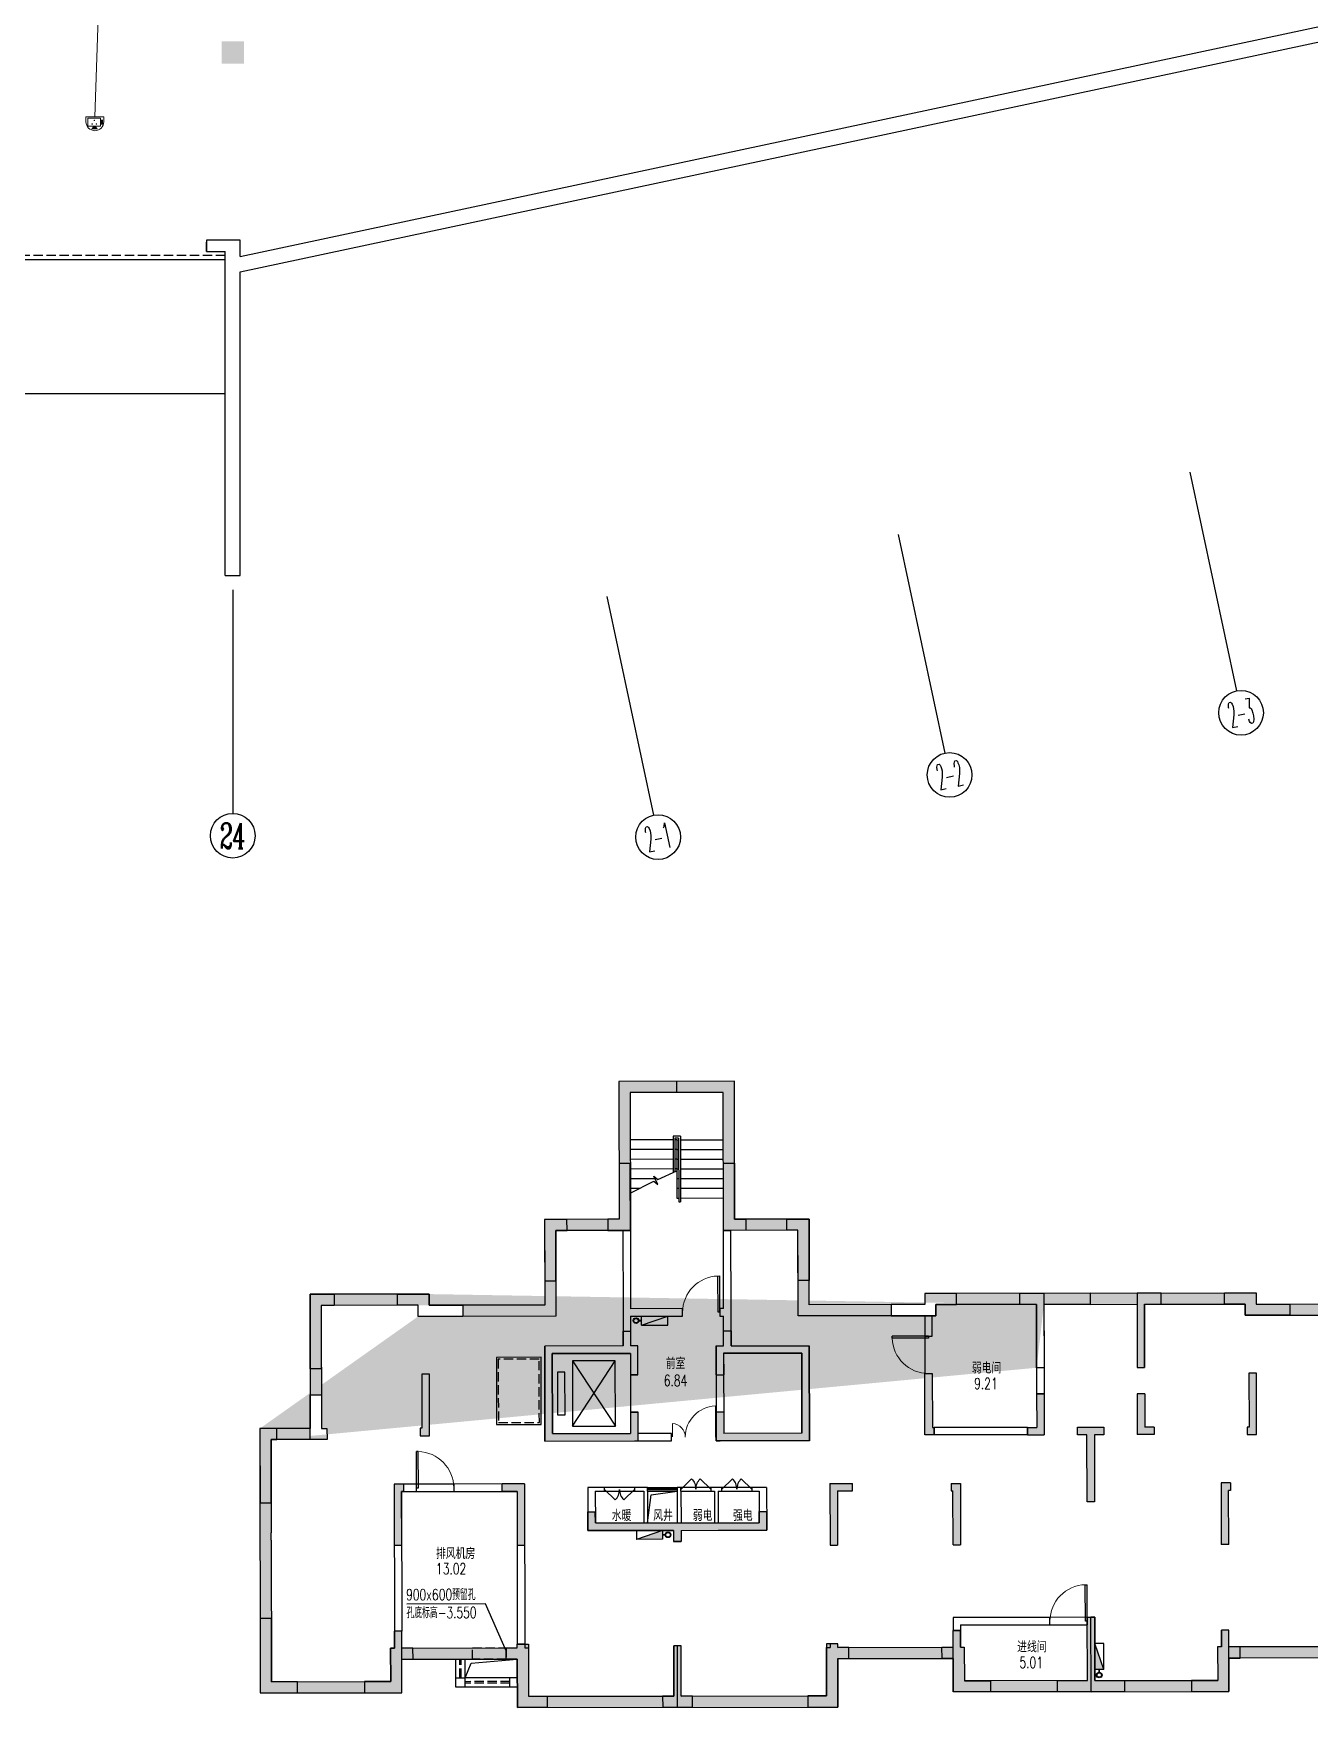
# Model space of a CAD drawing. Extents: x 791398 to 2325386, y -987887 to -518217.
# Drawn here: x 1584945 to 1619198, y -883591 to -838658 of the extents above; entities that cross this region are included whole.
import ezdxf
from ezdxf.enums import TextEntityAlignment as Align

# ---------------------------------------------------------------- set-up
doc = ezdxf.new("R2010")
doc.units = 0
doc.header["$LTSCALE"] = 1000
doc.header["$MEASUREMENT"] = 0
doc.linetypes.add('BORDER', pattern=[1.75, 0.5, -0.25, 0.5, -0.25, 0, -0.25])
doc.linetypes.add('DASH', pattern=[0.35, 0.25, -0.1])
for name, color, linetype in [('AXIS', 3, 'Continuous'), ('AXIS_TEXT', 7, 'Continuous'), ('COLUMN', 252, 'Continuous'), ('JPS-X', 1, 'BORDER'), ('JPS-XHS', 7, 'Continuous'), ('LVTRY', 6, 'Continuous'), ('PUB_DIM', 3, 'Continuous'), ('RD-equip', 3, 'Continuous'), ('solid', 253, 'Continuous'), ('SPACE', 7, 'Continuous'), ('STAIR', 9, 'Continuous'), ('TEXT', 7, 'Continuous'), ('WALL', 8, 'Continuous'), ('wall-jg', 1, 'Continuous'), ('WINDOW', 8, 'Continuous'), ('ZS封堵', 40, 'Continuous')]:
    doc.layers.add(name, color=color, linetype=linetype)
doc.layers.add('RD-line', color=2, linetype='Continuous', lineweight=0)
doc.styles.add('_TCH_AXIS', font='COMPLEX', dxfattribs={"bigfont": 'GBCBIG'})
doc.styles.add('_TCH_SPACE', font='SIMPLEX', dxfattribs={"bigfont": 'GBCBIG'})
doc.styles.add('_TEL_DIM', font='SIMPLEX', dxfattribs={"width": 0.8, "height": 3.5, "bigfont": 'HZTXT'})
doc.styles.add('COMPLEX', font='COMPLEX')
doc.styles.add('TEXT', font='tjromans.shx', dxfattribs={"width": 0.8, "height": 400, "bigfont": 'tjhztxt.shx'})
doc.linetypes.add('CCTV', pattern='A,2.8,-0.1,["V",_TEL_DIM,S=0.07,R=0,X=0,Y=-0.12],-0.25', length=3.15)

# ---------------------------------------------------------------- blocks, each defined once
blk = doc.blocks.new('DXHS')
at = {"layer": 'JPS-XHS'}
blk.add_hatch(color=256, dxfattribs=at).paths.add_polyline_path([(-350, 240), (-350, 0), (350, 0)])
at = {"layer": 'JPS-XHS', "linetype": 'Continuous'}
for p, q in [((-350, 240), (-350, 0)), ((-350, 240), (350, 240)), ((-350, 0), (350, 0)), ((350, 240), (350, 0))]:
    blk.add_line(p, q, dxfattribs=at)
at = {"layer": 'JPS-XHS'}
blk.add_line((-350, 240), (350, 0), dxfattribs=at)
blk = doc.blocks.new('FF')
at = {"linetype": 'Continuous'}
for radius in [75, 60]:
    blk.add_circle((0, 0), radius, dxfattribs=at)
blk = doc.blocks.new('_FZH')
blk.add_solid([(-0.5, -0.5), (0.5, -0.5), (-0.5, 0.5), (0.5, 0.5)])
blk = doc.blocks.new('_AXISO')
blk.add_circle((0, 0), 0.5)
at = {"layer": 'AXIS_TEXT', "style": 'COMPLEX', "width": 1.041667}
blk.add_attdef('A', text='', height=0.56, dxfattribs=at).set_placement((-0.25, -0.28), (0.25, -0.28), align=Align.FIT)
blk = doc.blocks.new('$DorLib2D$00000001')
for p, q in [((0.45, 0.975), (0.5, 0.975)), ((0.45, 0), (0.45, 0.975)), ((0.5, 0), (0.5, 0.975)), ((0.5, 0), (0.45, 0))]:
    blk.add_line(p, q)
at = {"lineweight": 13}
blk.add_arc((0.475, 0), 0.975, 91.4693, 180, dxfattribs=at)
blk = doc.blocks.new('$DorLib2D$00000116')
at = {"color": 0}
for p, q in [((-0.5, 0), (-0.146, 0.354)), ((0.5, 0), (0.146, 0.354))]:
    blk.add_line(p, q, dxfattribs=at)
for centre, start, end in [((-0.5, 0), 0, 45), ((0.5, 0), 135, 180)]:
    blk.add_arc(centre, 0.5, start, end, dxfattribs=at)
blk = doc.blocks.new('$WINLIB2D$00000001')
for p, q in [((-0.5, 0.5), (0.5, 0.5)), ((-0.5, 0.5), (-0.5, -0.5)), ((0.5, 0.167), (-0.5, 0.167)), ((0.5, -0.5), (0.5, 0.5)), ((0.5, -0.167), (-0.5, -0.167)), ((-0.5, -0.5), (0.5, -0.5))]:
    blk.add_line(p, q)
blk = doc.blocks.new('$DorLib2D$00000025')
at = {"const_width": 0.02}
for points in [[(0.481, -0.001), (0.481, 0.691)], [(-0.481, 0.001), (-0.481, 0.308)]]:
    blk.add_lwpolyline(points, dxfattribs=at)
at = {"lineweight": 13}
for centre, radius, start, end in [((0.505, -0.002), 0.699, 91.9397, 179.7238), ((-0.501, 0.003), 0.307, 359.7899, 85.7508)]:
    blk.add_arc(centre, radius, start, end, dxfattribs=at)
blk = doc.blocks.new('PCY07')
at = {"color": 0, "lineweight": -2}
for p, q in [((-321, 0), (-321, 182)), ((-321, 182), (321, 182)), ((-249, -161), (-249, 129)), ((-249, 129), (205, 129)), ((205, 129), (205, -161)), ((321, 0), (321, 182)), ((205, -161), (-249, -161))]:
    blk.add_line(p, q, dxfattribs=at)
at = {"color": 0, "lineweight": -2, "const_width": 25}
for points in [[(-34, 48, 1), (-9, 48, 1)], [(-111, -81, 1), (-86, -81, 1)], [(67, -81, -1), (42, -81, -1)]]:
    blk.add_lwpolyline(points, format="xyb", close=True, dxfattribs=at)
at = {"color": 0, "lineweight": -2, "const_width": 80}
blk.add_lwpolyline([(245, 69), (245, -100)], dxfattribs=at)
at = {"color": 0, "lineweight": -2}
blk.add_lwpolyline([(-12, -162, 100, 250, 0), (-12, -272, 250, 250, 0)], format="xyseb", dxfattribs=at)
blk.add_arc((0, 0), 321, 180, 0, dxfattribs=at)

msp = doc.modelspace()

# ---------------------------------------------------------------- hatches: boundary and pattern name
at = {"layer": 'solid'}
h = msp.add_hatch(color=256, dxfattribs=at)
h.paths.add_polyline_path([(1600661, -866787), (1600664, -868987), (1600964, -868987), (1600962, -867087), (1602212, -867085), (1602211, -866785)])
h.paths.add_polyline_path([(1603761, -866783), (1602211, -866785), (1602212, -867085), (1603462, -867083), (1603464, -868983), (1603764, -868983)])
h = msp.add_hatch(color=256, dxfattribs=at)
h.paths.add_polyline_path([(1592369, -872499), (1593019, -872498), (1593019, -872798), (1592669, -872798), (1592672, -874498), (1592372, -874499)])
h.paths.add_polyline_path([(1592674, -876098), (1592824, -876098), (1592825, -876398), (1592375, -876399), (1592373, -875199), (1592673, -875198)], flags=17)
h.paths.add_polyline_path([(1596469, -872793), (1596470, -873093), (1595270, -873094), (1595269, -872794), (1594719, -872795), (1594719, -872495), (1595569, -872494), (1595569, -872794)])
h.paths.add_polyline_path([(1604067, -870782), (1603467, -870783), (1603464, -869183), (1603464, -869183), (1603464, -868983), (1603764, -868983), (1603766, -870483), (1604066, -870482)])
h.paths.add_polyline_path([(1605166, -870481), (1605766, -870480), (1605769, -872130), (1605469, -872130), (1605467, -870780), (1605167, -870781)])
h.paths.add_polyline_path([(1600367, -870787), (1600967, -870787), (1600964, -869187), (1600964, -869187), (1600964, -868987), (1600664, -868987), (1600666, -870487), (1600366, -870487)])
h.paths.add_polyline_path([(1599266, -870489), (1598666, -870490), (1598669, -872140), (1598969, -872139), (1598967, -870789), (1599267, -870789)])
h.paths.add_polyline_path([(1607969, -872777), (1607970, -873077), (1609170, -873075), (1609169, -872775), (1609719, -872774), (1609719, -872474), (1608869, -872475), (1608869, -872775)])
h.paths.add_polyline_path([(1612069, -872471), (1612072, -874471), (1611872, -874471), (1611869, -872771), (1611419, -872772), (1611419, -872472)])
edge = h.paths.add_edge_path()
edge.add_line((1595270, -873094), (1595269, -872794))
edge.add_line((1595569, -872794), (1595569, -872494))
edge.add_line((1611869, -872771), (1611872, -874471))
edge.add_line((1612069, -872771), (1612072, -874471))
edge.add_line((1612072, -874471), (1611872, -874471))
edge.add_line((1591325, -876400), (1591327, -878100))
edge.add_line((1591327, -878100), (1591027, -878100))
edge.add_line((1591027, -878100), (1591024, -876100))
h = msp.add_hatch(color=256, dxfattribs=at)
h.paths.add_polyline_path([(1614569, -872467), (1614572, -874467), (1614772, -874467), (1614769, -872767), (1615219, -872767), (1615219, -872467)])
h.paths.add_polyline_path([(1618669, -872762), (1618670, -873062), (1617470, -873063), (1617469, -872763), (1616919, -872764), (1616919, -872464), (1617769, -872463), (1617769, -872763)])
h.paths.add_polyline_path([(1621466, -870458), (1620866, -870459), (1620869, -872109), (1621169, -872108), (1621167, -870758), (1621467, -870758)])
h.paths.add_polyline_path([(1622567, -870756), (1623167, -870755), (1623164, -869155), (1623164, -869155), (1623164, -868955), (1622864, -868956), (1622866, -870456), (1622566, -870456)])
h.paths.add_polyline_path([(1626267, -870751), (1625667, -870752), (1625664, -869152), (1625664, -869152), (1625664, -868952), (1625964, -868952), (1625966, -870452), (1626266, -870451)])
h.paths.add_polyline_path([(1627366, -870450), (1627966, -870449), (1627969, -872099), (1627669, -872099), (1627667, -870749), (1627367, -870750)])
h.paths.add_polyline_path([(1630169, -872746), (1630170, -873046), (1631370, -873044), (1631369, -872744), (1631919, -872743), (1631919, -872443), (1631069, -872444), (1631069, -872744)])
h = msp.add_hatch(color=256, dxfattribs=at)
h.paths.add_polyline_path([(1593019, -872498), (1593019, -872798), (1594719, -872795), (1594719, -872495)])
h.paths.add_polyline_path([(1598970, -873089), (1598969, -872139), (1598669, -872140), (1598669, -872790), (1596469, -872793), (1596470, -873093)])
h.paths.add_polyline_path([(1600367, -870787), (1600366, -870487), (1599266, -870489), (1599267, -870789)])
h = msp.add_hatch(color=256, dxfattribs=at)
h.paths.add_polyline_path([(1604066, -870482), (1604067, -870782), (1605167, -870781), (1605166, -870481)])
h.paths.add_polyline_path([(1607970, -873077), (1607969, -872777), (1605769, -872780), (1605769, -872130), (1605469, -872130), (1605470, -873080)])
h.paths.add_polyline_path([(1609719, -872474), (1609719, -872774), (1611419, -872772), (1611419, -872472)])
h.paths.add_polyline_path([(1612069, -872471), (1612069, -872771), (1613319, -872769), (1613319, -872469)])
h = msp.add_hatch(color=256, dxfattribs=at)
h.paths.add_polyline_path([(1614569, -872767), (1614569, -872467), (1613319, -872469), (1613319, -872769)])
h.paths.add_polyline_path([(1616919, -872764), (1616919, -872464), (1615219, -872467), (1615219, -872767)])
h.paths.add_polyline_path([(1621170, -873058), (1621169, -872108), (1620869, -872109), (1620869, -872759), (1618669, -872762), (1618670, -873062)])
h.paths.add_polyline_path([(1621466, -870458), (1621467, -870758), (1622567, -870756), (1622566, -870456)])
h = msp.add_hatch(color=256, dxfattribs=at)
h.paths.add_polyline_path([(1598671, -873890), (1598675, -876440), (1601175, -876436), (1601174, -875661), (1600974, -875662), (1600974, -876236), (1598874, -876239), (1598871, -874089), (1600971, -874087), (1600972, -874662), (1601172, -874661), (1601171, -873886), (1600971, -873887), (1600970, -873487), (1600770, -873487), (1600771, -873887)])
h.paths.add_polyline_path([(1603470, -873483), (1603471, -873883), (1603271, -873883), (1603272, -874658), (1603472, -874658), (1603471, -874083), (1605571, -874080), (1605574, -876230), (1603474, -876233), (1603474, -875658), (1603274, -875658), (1603275, -876433), (1605775, -876430), (1605771, -873880), (1603671, -873883), (1603670, -873483)])
h = msp.add_hatch(color=256, dxfattribs=at)
h.paths.add_polyline_path([(1591031, -881200), (1591331, -881200), (1591328, -879100), (1591328, -878900), (1591327, -878100), (1591027, -878100)])
h.paths.add_polyline_path([(1591474, -876100), (1591475, -876400), (1592375, -876399), (1592374, -876099)])
h.paths.add_polyline_path([(1592373, -875199), (1592673, -875198), (1592672, -874498), (1592372, -874499)])
for points in [[(1595374, -876094), (1595324, -876094), (1595324, -876294), (1595574, -876294), (1595572, -874644), (1595372, -874644)], [(1608874, -876275), (1609124, -876275), (1609124, -876075), (1609074, -876075), (1609072, -874625), (1608872, -874625)], [(1617772, -874613), (1617572, -874613), (1617574, -876063), (1617524, -876063), (1617524, -876263), (1617774, -876263)], [(1591325, -876400), (1591475, -876400), (1591474, -876100), (1591024, -876100), (1591027, -878100), (1591327, -878100)], [(1594826, -877795), (1594876, -877795), (1594876, -877595), (1594626, -877595), (1594629, -879245), (1594829, -879245)], [(1597926, -877791), (1597929, -879241), (1598129, -879240), (1598126, -877590), (1597526, -877591), (1597526, -877791)], [(1606328, -879229), (1606528, -879229), (1606526, -877779), (1606926, -877778), (1606926, -877578), (1606326, -877579)], [(1609826, -877574), (1609576, -877574), (1609576, -877774), (1609626, -877774), (1609628, -879224), (1609828, -879224)], [(1616828, -879214), (1617028, -879214), (1617026, -877764), (1617076, -877764), (1617076, -877564), (1616826, -877564)], [(1600028, -878638), (1600027, -878338), (1599827, -878338), (1599828, -878838), (1602128, -878835), (1602128, -879135), (1602328, -879135), (1602328, -878835), (1604628, -878831), (1604627, -878331), (1604427, -878332), (1604428, -878632)], [(1609832, -881974), (1609932, -881974), (1609934, -882874), (1610634, -882873), (1610634, -883173), (1609634, -883174), (1609633, -882274), (1609333, -882275), (1609332, -881975), (1609632, -881974), (1609632, -881524), (1609832, -881524)], [(1613431, -881169), (1613434, -882869), (1614234, -882868), (1614234, -883168), (1612434, -883170), (1612434, -882870), (1613234, -882869), (1613231, -881169)], [(1616832, -881964), (1616732, -881964), (1616734, -882864), (1616034, -882865), (1616034, -883165), (1617034, -883164), (1617033, -882264), (1617333, -882264), (1617332, -881964), (1617032, -881964), (1617032, -881514), (1616832, -881514)], [(1597932, -881991), (1597932, -881891), (1598232, -881890), (1598234, -883290), (1598734, -883290), (1598735, -883590), (1597935, -883591), (1597933, -882291), (1597633, -882291), (1597632, -881991)], [(1602634, -883284), (1602334, -883285), (1602332, -881935), (1602132, -881935), (1602134, -883285), (1601834, -883285), (1601835, -883585), (1602635, -883584)], [(1606532, -881879), (1606232, -881879), (1606234, -883279), (1605734, -883280), (1605735, -883580), (1606535, -883579), (1606533, -882279), (1606833, -882278), (1606832, -881978), (1606532, -881979)]]:
    msp.add_hatch(color=256, dxfattribs=at).paths.add_polyline_path(points)
h = msp.add_hatch(color=256, dxfattribs=at)
h.paths.add_polyline_path([(1611873, -875171), (1611874, -876071), (1611624, -876072), (1611624, -876272), (1612074, -876271), (1612073, -875171)])
h.paths.add_polyline_path([(1612974, -876070), (1612974, -876270), (1613224, -876270), (1613227, -878069), (1613427, -878069), (1613424, -876269), (1613674, -876269), (1613674, -876069)])
h.paths.add_polyline_path([(1614573, -875167), (1614574, -876267), (1615024, -876267), (1615024, -876067), (1614774, -876067), (1614773, -875167)])
h = msp.add_hatch(color=256, dxfattribs=at)
h.paths.add_polyline_path([(1594632, -881995), (1594532, -881996), (1594534, -882896), (1593834, -882896), (1593834, -883196), (1594834, -883195), (1594833, -882295), (1595133, -882295), (1595132, -881995), (1594832, -881995), (1594832, -881545), (1594632, -881545)])
h.paths.add_polyline_path([(1591034, -883200), (1592034, -883199), (1592034, -882899), (1591334, -882900), (1591331, -881200), (1591031, -881200)])
h = msp.add_hatch(color=256, dxfattribs=at)
h.paths.add_polyline_path([(1601835, -883585), (1601834, -883285), (1598734, -883290), (1598735, -883590)])
h.paths.add_polyline_path([(1597633, -882291), (1597632, -881991), (1595132, -881995), (1595133, -882295)])
h.paths.add_polyline_path([(1593834, -883196), (1593834, -882896), (1592034, -882899), (1592034, -883199)])
h = msp.add_hatch(color=256, dxfattribs=at)
h.paths.add_polyline_path([(1610634, -882873), (1610634, -883173), (1612434, -883170), (1612434, -882870)])
h.paths.add_polyline_path([(1606832, -881978), (1606833, -882278), (1609333, -882275), (1609332, -881975)])
h.paths.add_polyline_path([(1605735, -883580), (1605734, -883280), (1602634, -883284), (1602635, -883584)])
h = msp.add_hatch(color=256, dxfattribs=at)
h.paths.add_polyline_path([(1620934, -883259), (1620935, -883559), (1624035, -883554), (1624034, -883254)])
h.paths.add_polyline_path([(1617332, -881964), (1617333, -882264), (1619833, -882260), (1619832, -881960)])
h.paths.add_polyline_path([(1616034, -883165), (1616034, -882865), (1614234, -882868), (1614234, -883168)])

# ---------------------------------------------------------------- linework, layer by layer
at = {"layer": 'AXIS'}
for p, q in [((1615983, -850436), (1617235, -856304)), ((1608159, -852105), (1609411, -857973)), ((1590294, -853591), (1590294, -859591)), ((1600335, -853773), (1601587, -859641))]:
    msp.add_line(p, q, dxfattribs=at)
at = {"layer": 'JPS-X', "const_width": 50}
for points in [[(1601195, -873206), (1601270, -873206)], [(1601903, -878955), (1601828, -878955)], [(1613553, -882644), (1613553, -882569)]]:
    msp.add_lwpolyline(points, dxfattribs=at)
at = {"layer": 'LVTRY'}
msp.add_lwpolyline([(1601428, -878636), (1601524, -877880), (1602226, -877785)], dxfattribs=at)
at = {"layer": 'PUB_DIM'}
msp.add_lwpolyline([(1597632, -882073), (1597076, -880810), (1594969, -880813)], dxfattribs=at)
at = {"layer": 'RD-line', "linetype": 'CCTV'}
msp.add_line((1586594, -840891), (1586743, -836391), dxfattribs=at)
at = {"layer": 'solid'}
for p, q in [((1602212, -867085), (1602211, -866785)), ((1613319, -872769), (1613319, -872469)), ((1613319, -872769), (1613319, -872469)), ((1613334, -883169), (1613331, -881169)), ((1613334, -883169), (1613331, -881169)), ((1594833, -882295), (1594832, -881995)), ((1602235, -883585), (1602232, -881935)), ((1609633, -882274), (1609632, -881974)), ((1617033, -882264), (1617032, -881964))]:
    msp.add_line(p, q, dxfattribs=at)
at = {"layer": 'STAIR'}
for p, q in [((1583094, -844722), (1590094, -844722)), ((1583094, -848322), (1590094, -848322)), ((1602113, -868355), (1600963, -868357)), ((1602313, -868255), (1602113, -868255)), ((1602113, -868255), (1602115, -869233)), ((1602263, -868305), (1602163, -868305)), ((1602163, -868305), (1602164, -869210)), ((1602213, -868355), (1602163, -868355)), ((1602213, -868355), (1602215, -869915)), ((1602213, -868355), (1602263, -868355)), ((1602213, -868355), (1602214, -869188)), ((1602263, -868305), (1602266, -870015)), ((1602313, -868255), (1602316, -870015)), ((1602313, -868355), (1603463, -868353)), ((1602114, -868615), (1600964, -868617)), ((1602114, -868875), (1600964, -868877)), ((1602214, -868615), (1602164, -868615)), ((1602214, -868875), (1602164, -868875)), ((1602214, -868615), (1602264, -868615)), ((1602214, -868875), (1602264, -868875)), ((1602314, -868615), (1603464, -868613)), ((1602314, -868875), (1603464, -868873)), ((1602114, -869135), (1600964, -869137)), ((1601628, -869396), (1600965, -869397)), ((1601703, -869548), (1601597, -869333)), ((1601597, -869333), (1601704, -869414)), ((1601704, -869414), (1602214, -869188)), ((1602214, -869135), (1602164, -869135)), ((1602214, -869135), (1602264, -869135)), ((1602215, -869395), (1602265, -869395)), ((1602314, -869135), (1603464, -869133)), ((1602315, -869395), (1603465, -869393)), ((1600965, -869783), (1601597, -869467)), ((1601218, -869656), (1600965, -869657)), ((1601597, -869467), (1601703, -869548)), ((1602215, -869655), (1602265, -869655)), ((1602315, -869655), (1603465, -869653)), ((1602215, -869915), (1602265, -869915)), ((1602266, -870015), (1602316, -870015)), ((1602315, -869915), (1603465, -869913)), ((1608871, -873625), (1608872, -874625)), ((1599412, -874289), (1600564, -876037)), ((1599414, -876039), (1600562, -874287)), ((1600972, -874662), (1600974, -875662)), ((1596226, -877593), (1595226, -877595)), ((1595226, -877795), (1596226, -877793)), ((1601076, -877686), (1600276, -877687)), ((1600276, -877787), (1601076, -877786)), ((1603126, -877683), (1602326, -877685)), ((1602326, -877785), (1603126, -877783)), ((1604226, -877682), (1603426, -877683)), ((1603426, -877783), (1604226, -877782)), ((1613231, -881169), (1612231, -881171)), ((1612231, -881371), (1613231, -881369))]:
    msp.add_line(p, q, dxfattribs=at)
for points in [[(1597374, -875992), (1598574, -875990), (1598571, -874190), (1597371, -874192)], [(1600564, -876037), (1600562, -874287), (1599412, -874289), (1599414, -876039)], [(1599214, -875739), (1599212, -874589), (1599012, -874589), (1599014, -875739)]]:
    msp.add_lwpolyline(points, close=True, dxfattribs=at)
at = {"layer": 'STAIR', "linetype": 'DASH'}
for points in [[(1597424, -875941), (1598524, -875940), (1598522, -874240), (1597422, -874241)], [(1597633, -882291), (1596733, -882292), (1596732, -881992), (1597632, -881991)]]:
    msp.add_lwpolyline(points, close=True, dxfattribs=at)
at = {"layer": 'STAIR'}
msp.add_lwpolyline([(1596533, -882793), (1596697, -882403), (1597933, -882291)], dxfattribs=at)
at = {"layer": 'WALL'}
for p, q in [((1590494, -844648), (1629146, -836404)), ((1590494, -845057), (1629034, -836837)), ((1590494, -844206), (1589594, -844206)), ((1589594, -844206), (1589594, -844506)), ((1590494, -844648), (1590494, -844206)), ((1589594, -844506), (1590094, -844506)), ((1590094, -844895), (1590094, -844506)), ((1590094, -853206), (1590094, -844895)), ((1590494, -853206), (1590494, -845057)), ((1590094, -853206), (1590494, -853206)), ((1600767, -870787), (1600770, -872987)), ((1600967, -870787), (1600767, -870787)), ((1600967, -870787), (1600970, -872887)), ((1603470, -872883), (1603467, -870783)), ((1603467, -870783), (1603667, -870783)), ((1603670, -872983), (1603667, -870783)), ((1600770, -872987), (1600771, -873887)), ((1602370, -872885), (1600970, -872887)), ((1602370, -873085), (1602370, -872885)), ((1603470, -872883), (1603370, -872883)), ((1603370, -872883), (1603370, -873083)), ((1603671, -873883), (1603670, -872983)), ((1600970, -873087), (1602370, -873085)), ((1600970, -873087), (1600971, -873887)), ((1603370, -873083), (1603470, -873083)), ((1603471, -873883), (1603470, -873083)), ((1608870, -873075), (1608871, -873625)), ((1609070, -873075), (1608870, -873075)), ((1609071, -873625), (1609070, -873075)), ((1600771, -873887), (1598671, -873890)), ((1598671, -873890), (1598675, -876440)), ((1601171, -873886), (1600971, -873887)), ((1601172, -874661), (1601171, -873886)), ((1603271, -873883), (1603274, -876233)), ((1603271, -873883), (1603471, -873883)), ((1603671, -873883), (1605771, -873880)), ((1605771, -873880), (1605775, -876430)), ((1608871, -873625), (1609071, -873625)), ((1600871, -874087), (1598871, -874089)), ((1598871, -874089), (1598874, -876239)), ((1600971, -874087), (1600871, -874087)), ((1600971, -874087), (1600972, -874662)), ((1603471, -874083), (1603474, -876233)), ((1603471, -874083), (1603571, -874083)), ((1603571, -874083), (1605571, -874080)), ((1605571, -874080), (1605574, -876230)), ((1600972, -874662), (1601172, -874661)), ((1608872, -874625), (1609072, -874625)), ((1611872, -874471), (1611873, -875171)), ((1612072, -874471), (1611872, -874471)), ((1612072, -874471), (1612073, -875171)), ((1612073, -875171), (1611873, -875171)), ((1601174, -875661), (1600974, -875662)), ((1600974, -875662), (1600974, -876236)), ((1601174, -876236), (1601174, -875661)), ((1611624, -876072), (1609124, -876075)), ((1609124, -876275), (1609124, -876075)), ((1611624, -876272), (1611624, -876072)), ((1598675, -876440), (1601083, -876436)), ((1598874, -876239), (1600974, -876236)), ((1601075, -876436), (1602075, -876435)), ((1602074, -876235), (1601174, -876236)), ((1602075, -876435), (1602074, -876235)), ((1603274, -876233), (1603275, -876433)), ((1603275, -876433), (1603375, -876433)), ((1605775, -876430), (1603367, -876433)), ((1605574, -876230), (1603474, -876233)), ((1611624, -876272), (1609124, -876275)), ((1595226, -877595), (1594626, -877595)), ((1594626, -877595), (1594632, -881545)), ((1594826, -877795), (1595226, -877795)), ((1594826, -877795), (1594832, -881545)), ((1595226, -877795), (1595226, -877595)), ((1598126, -877590), (1596226, -877593)), ((1596226, -877593), (1596226, -877793)), ((1596226, -877793), (1597926, -877791)), ((1597926, -877791), (1597932, -881891)), ((1598126, -877590), (1598132, -881890)), ((1600276, -877687), (1599826, -877688)), ((1599826, -877688), (1599828, -878838)), ((1600026, -877788), (1600276, -877787)), ((1600026, -877788), (1600028, -878638)), ((1600276, -877787), (1600276, -877687)), ((1601426, -877686), (1601076, -877686)), ((1601076, -877686), (1601076, -877786)), ((1601076, -877786), (1601326, -877786)), ((1601326, -877786), (1601328, -878636)), ((1601426, -877786), (1601426, -877686)), ((1601426, -877786), (1601428, -878636)), ((1602326, -877685), (1602226, -877685)), ((1602226, -877685), (1602226, -877785)), ((1602226, -877785), (1602228, -878635)), ((1602326, -877785), (1602326, -877685)), ((1602326, -877785), (1602328, -878635)), ((1603326, -877683), (1603126, -877683)), ((1603126, -877683), (1603126, -877783)), ((1603126, -877783), (1603226, -877783)), ((1603226, -877783), (1603228, -878633)), ((1603426, -877683), (1603326, -877683)), ((1603326, -877783), (1603328, -878633)), ((1603326, -877783), (1603426, -877783)), ((1603426, -877783), (1603426, -877683)), ((1604626, -877681), (1604226, -877682)), ((1604226, -877682), (1604226, -877782)), ((1604226, -877782), (1604426, -877782)), ((1604426, -877782), (1604428, -878632)), ((1604626, -877681), (1604628, -878831)), ((1599828, -878838), (1601428, -878836)), ((1600028, -878638), (1601328, -878636)), ((1601428, -878636), (1602228, -878635)), ((1601428, -878836), (1602128, -878835)), ((1602128, -878835), (1602128, -879135)), ((1602228, -878635), (1602228, -878635)), ((1602328, -878635), (1603228, -878633)), ((1602328, -878835), (1603328, -878833)), ((1602328, -878835), (1602328, -879135)), ((1602328, -878835), (1602328, -878835)), ((1603328, -878633), (1604428, -878632)), ((1603328, -878833), (1604628, -878831)), ((1602328, -879135), (1602128, -879135)), ((1594832, -881545), (1594632, -881545)), ((1612231, -881171), (1609631, -881174)), ((1609631, -881174), (1609632, -881524)), ((1609832, -881524), (1609632, -881524)), ((1609831, -881374), (1612231, -881371)), ((1609831, -881374), (1609832, -881524)), ((1612231, -881371), (1612231, -881171)), ((1613231, -881169), (1613231, -881369)), ((1598132, -881890), (1597932, -881891))]:
    msp.add_line(p, q, dxfattribs=at)
msp.add_lwpolyline([(1597934, -883041), (1596284, -883043), (1596283, -882293)], dxfattribs=at)
msp.add_lwpolyline([(1596533, -882293), (1597933, -882291), (1597933, -882791), (1596533, -882793)], close=True, dxfattribs=at)
at = {"layer": 'wall-jg'}
for p, q in [((1603761, -866783), (1600661, -866787)), ((1600661, -866787), (1600666, -870487)), ((1603462, -867083), (1600962, -867087)), ((1600962, -867087), (1600967, -870787)), ((1603467, -870783), (1603462, -867083)), ((1603766, -870483), (1603761, -866783)), ((1600666, -870487), (1598666, -870490)), ((1598666, -870490), (1598669, -872790)), ((1600967, -870787), (1598967, -870789)), ((1598967, -870789), (1598970, -873089)), ((1605467, -870780), (1603467, -870783)), ((1605766, -870480), (1603766, -870483)), ((1605470, -873080), (1605467, -870780)), ((1605769, -872780), (1605766, -870480)), ((1595569, -872494), (1592369, -872499)), ((1592369, -872499), (1592374, -876099)), ((1595569, -872794), (1595569, -872494)), ((1595569, -872794), (1595569, -872494)), ((1613319, -872469), (1608869, -872475)), ((1608869, -872475), (1608869, -872775)), ((1613319, -872469), (1617769, -872463)), ((1617769, -872463), (1617769, -872763)), ((1595269, -872794), (1592669, -872798)), ((1592669, -872798), (1592674, -876098)), ((1595270, -873094), (1595269, -872794)), ((1595270, -873094), (1595269, -872794)), ((1598669, -872790), (1595569, -872794)), ((1608869, -872775), (1605769, -872780)), ((1611869, -872771), (1609169, -872775)), ((1609169, -872775), (1609170, -873075)), ((1611869, -872771), (1611872, -874471)), ((1611869, -872771), (1611872, -874471)), ((1613319, -872769), (1612069, -872771)), ((1612069, -872771), (1612072, -874471)), ((1612069, -872771), (1612072, -874471)), ((1613319, -872769), (1614569, -872767)), ((1614569, -872767), (1614572, -874467)), ((1614569, -872767), (1614572, -874467)), ((1614769, -872767), (1617469, -872763)), ((1614769, -872767), (1614772, -874467)), ((1614769, -872767), (1614772, -874467)), ((1617469, -872763), (1617470, -873063)), ((1617769, -872763), (1620869, -872759)), ((1598970, -873089), (1595270, -873094)), ((1600771, -873887), (1600770, -873487)), ((1600770, -873487), (1600970, -873487)), ((1600970, -873487), (1600971, -873887)), ((1603471, -873883), (1603470, -873483)), ((1603470, -873483), (1603670, -873483)), ((1603670, -873483), (1603671, -873883)), ((1609170, -873075), (1605470, -873080)), ((1617470, -873063), (1621170, -873058)), ((1600771, -873887), (1598671, -873890)), ((1598675, -876440), (1598671, -873890)), ((1601171, -873886), (1600971, -873887)), ((1601172, -874661), (1601171, -873886)), ((1603272, -874658), (1603271, -873883)), ((1603271, -873883), (1603471, -873883)), ((1603671, -873883), (1605771, -873880)), ((1605775, -876430), (1605771, -873880)), ((1598871, -874089), (1600971, -874087)), ((1598874, -876239), (1598871, -874089)), ((1600971, -874087), (1600972, -874662)), ((1605571, -874080), (1603471, -874083)), ((1603471, -874083), (1603472, -874658)), ((1605574, -876230), (1605571, -874080)), ((1595572, -874644), (1595372, -874644)), ((1595372, -874644), (1595374, -876094)), ((1595574, -876294), (1595572, -874644)), ((1601172, -874661), (1600972, -874662)), ((1603272, -874658), (1603472, -874658)), ((1608874, -876275), (1608872, -874625)), ((1608872, -874625), (1609072, -874625)), ((1609072, -874625), (1609074, -876075)), ((1612072, -874471), (1611872, -874471)), ((1614572, -874467), (1614772, -874467)), ((1617572, -874613), (1617574, -876063)), ((1617772, -874613), (1617572, -874613)), ((1617774, -876263), (1617772, -874613)), ((1611873, -875171), (1611874, -876071)), ((1611873, -875171), (1612073, -875171)), ((1612073, -875171), (1612074, -876271)), ((1614773, -875167), (1614573, -875167)), ((1614573, -875167), (1614574, -876267)), ((1614773, -875167), (1614774, -876067)), ((1601174, -875661), (1600974, -875662)), ((1600974, -875662), (1600974, -876236)), ((1601175, -876436), (1601174, -875661)), ((1603275, -876433), (1603274, -875658)), ((1603274, -875658), (1603474, -875658)), ((1603474, -875658), (1603474, -876233)), ((1592374, -876099), (1591024, -876100)), ((1591024, -876100), (1591034, -883200)), ((1595324, -876094), (1595324, -876294)), ((1595374, -876094), (1595324, -876094)), ((1609074, -876075), (1609124, -876075)), ((1609124, -876075), (1609124, -876275)), ((1611624, -876072), (1611874, -876071)), ((1611624, -876072), (1611624, -876272)), ((1615024, -876067), (1614774, -876067)), ((1615024, -876067), (1615024, -876267)), ((1617574, -876063), (1617524, -876063)), ((1617524, -876063), (1617524, -876263)), ((1592675, -876398), (1591325, -876400)), ((1591325, -876400), (1591328, -878900)), ((1595324, -876294), (1595574, -876294)), ((1598675, -876440), (1601175, -876436)), ((1598874, -876239), (1600974, -876236)), ((1605775, -876430), (1603275, -876433)), ((1605574, -876230), (1603474, -876233)), ((1609124, -876275), (1608874, -876275)), ((1611624, -876272), (1612074, -876271)), ((1615024, -876267), (1614574, -876267)), ((1617524, -876263), (1617774, -876263)), ((1594876, -877595), (1594626, -877595)), ((1594626, -877595), (1594629, -879245)), ((1594829, -879245), (1594826, -877795)), ((1594876, -877795), (1594826, -877795)), ((1594876, -877595), (1594876, -877795)), ((1598126, -877590), (1597526, -877591)), ((1597526, -877791), (1597526, -877591)), ((1597926, -877791), (1597526, -877791)), ((1597926, -877791), (1597929, -879241)), ((1598126, -877590), (1598129, -879240)), ((1606326, -877579), (1606926, -877578)), ((1606326, -877579), (1606328, -879229)), ((1606526, -877779), (1606926, -877778)), ((1606526, -877779), (1606528, -879229)), ((1606926, -877778), (1606926, -877578)), ((1609576, -877574), (1609826, -877574)), ((1609576, -877574), (1609576, -877774)), ((1609576, -877774), (1609626, -877774)), ((1609628, -879224), (1609626, -877774)), ((1609826, -877574), (1609828, -879224)), ((1616826, -877564), (1616828, -879214)), ((1617076, -877564), (1616826, -877564)), ((1617076, -877764), (1617026, -877764)), ((1617028, -879214), (1617026, -877764)), ((1617076, -877564), (1617076, -877764)), ((1599827, -878338), (1600027, -878338)), ((1599828, -878838), (1599827, -878338)), ((1600028, -878638), (1600027, -878338)), ((1604427, -878332), (1604627, -878331)), ((1604428, -878632), (1604427, -878332)), ((1604628, -878831), (1604627, -878331)), ((1602128, -878835), (1599828, -878838)), ((1600028, -878638), (1604428, -878632)), ((1602128, -878835), (1602128, -879135)), ((1602328, -878835), (1604628, -878831)), ((1602328, -878835), (1602328, -879135)), ((1591328, -878900), (1591328, -878900)), ((1591328, -879100), (1591328, -878900)), ((1591328, -879100), (1591328, -879100)), ((1591328, -879100), (1591334, -882900)), ((1594829, -879245), (1594629, -879245)), ((1598129, -879240), (1597929, -879241)), ((1602128, -879135), (1602328, -879135)), ((1606328, -879229), (1606528, -879229)), ((1609628, -879224), (1609828, -879224)), ((1617028, -879214), (1616828, -879214)), ((1594832, -881545), (1594632, -881545)), ((1594632, -881995), (1594632, -881545)), ((1594832, -881995), (1594832, -881545)), ((1609632, -881524), (1609832, -881524)), ((1609632, -881974), (1609632, -881524)), ((1609832, -881974), (1609832, -881524)), ((1613231, -881169), (1613331, -881169)), ((1613234, -882869), (1613231, -881169)), ((1613431, -881169), (1613331, -881169)), ((1613434, -882869), (1613431, -881169)), ((1616832, -881964), (1616832, -881514)), ((1617032, -881514), (1616832, -881514)), ((1617032, -881964), (1617032, -881514)), ((1594532, -881996), (1594632, -881995)), ((1594534, -882896), (1594532, -881996)), ((1594832, -881995), (1597932, -881991)), ((1598132, -881990), (1598232, -881990)), ((1598232, -881990), (1598234, -883290)), ((1602332, -881935), (1602132, -881935)), ((1602134, -883285), (1602132, -881935)), ((1602334, -883285), (1602332, -881935)), ((1606234, -883279), (1606232, -881979)), ((1606232, -881979), (1606332, -881979)), ((1606532, -881979), (1609632, -881974)), ((1609832, -881974), (1609932, -881974)), ((1609932, -881974), (1609934, -882874)), ((1616832, -881964), (1616732, -881964)), ((1616732, -881964), (1616734, -882864)), ((1620132, -881960), (1617032, -881964)), ((1594833, -882295), (1597933, -882291)), ((1594834, -883195), (1594833, -882295)), ((1597933, -882291), (1597935, -883591)), ((1606533, -882279), (1609633, -882274)), ((1606533, -882279), (1606535, -883579)), ((1609633, -882274), (1609634, -883174)), ((1620133, -882260), (1617033, -882264)), ((1617033, -882264), (1617034, -883164)), ((1591334, -882900), (1594534, -882896)), ((1613234, -882869), (1609934, -882874)), ((1613434, -882869), (1616734, -882864)), ((1591034, -883200), (1594834, -883195)), ((1598234, -883290), (1602134, -883285)), ((1602334, -883285), (1606234, -883279)), ((1613334, -883169), (1609634, -883174)), ((1613334, -883169), (1617034, -883164)), ((1597935, -883591), (1606535, -883579))]:
    msp.add_line(p, q, dxfattribs=at)
for points in [[(1600367, -870787), (1600967, -870787), (1600964, -869187), (1600964, -869187), (1600964, -868987), (1600664, -868987), (1600666, -870487), (1600366, -870487)], [(1604067, -870782), (1603467, -870783), (1603464, -869183), (1603464, -869183), (1603464, -868983), (1603764, -868983), (1603766, -870483), (1604066, -870482)], [(1592369, -872499), (1593019, -872498), (1593019, -872798), (1592669, -872798), (1592672, -874498), (1592372, -874499)], [(1596469, -872793), (1596470, -873093), (1595270, -873094), (1595269, -872794), (1594719, -872795), (1594719, -872495), (1595569, -872494), (1595569, -872794)], [(1607969, -872777), (1607970, -873077), (1609170, -873075), (1609169, -872775), (1609719, -872774), (1609719, -872474), (1608869, -872475), (1608869, -872775)], [(1618669, -872762), (1618670, -873062), (1617470, -873063), (1617469, -872763), (1616919, -872764), (1616919, -872464), (1617769, -872463), (1617769, -872763)], [(1592674, -876098), (1592824, -876098), (1592825, -876398), (1592375, -876399), (1592373, -875199), (1592673, -875198)]]:
    msp.add_lwpolyline(points, close=True, dxfattribs=at)
for points in [[(1599266, -870489), (1598666, -870490), (1598669, -872140), (1598969, -872139), (1598967, -870789), (1599267, -870789), (1599266, -870489)], [(1605166, -870481), (1605766, -870480), (1605769, -872130), (1605469, -872130), (1605467, -870780), (1605167, -870781), (1605166, -870481)], [(1612069, -872471), (1612072, -874471), (1611872, -874471), (1611869, -872771), (1611419, -872772), (1611419, -872472), (1612069, -872471)], [(1614569, -872467), (1614572, -874467), (1614772, -874467), (1614769, -872767), (1615219, -872767), (1615219, -872467), (1614569, -872467)], [(1591325, -876400), (1591475, -876400), (1591474, -876100), (1591024, -876100), (1591027, -878100), (1591327, -878100), (1591325, -876400)], [(1592674, -876098), (1592824, -876098), (1592825, -876398), (1592675, -876398)], [(1612974, -876070), (1613674, -876069), (1613674, -876269), (1613424, -876269), (1613427, -878069), (1613227, -878069), (1613224, -876270), (1612974, -876270), (1612974, -876070)], [(1591034, -883200), (1592034, -883199), (1592034, -882899), (1591334, -882900), (1591331, -881200), (1591031, -881200), (1591034, -883200)], [(1594632, -881995), (1594532, -881996), (1594534, -882896), (1593834, -882896), (1593834, -883196), (1594834, -883195), (1594833, -882295), (1595133, -882295), (1595132, -881995), (1594832, -881995), (1594832, -881545), (1594632, -881545), (1594632, -881995)], [(1609832, -881974), (1609932, -881974), (1609934, -882874), (1610634, -882873), (1610634, -883173), (1609634, -883174), (1609633, -882274), (1609333, -882275), (1609332, -881975), (1609632, -881974), (1609632, -881524), (1609832, -881524), (1609832, -881974)], [(1613431, -881169), (1613434, -882869), (1614234, -882868), (1614234, -883168), (1612434, -883170), (1612434, -882870), (1613234, -882869), (1613231, -881169), (1613431, -881169)], [(1616832, -881964), (1616732, -881964), (1616734, -882864), (1616034, -882865), (1616034, -883165), (1617034, -883164), (1617033, -882264), (1617333, -882264), (1617332, -881964), (1617032, -881964), (1617032, -881514), (1616832, -881514), (1616832, -881964)], [(1597932, -881991), (1597932, -881891), (1598232, -881890), (1598234, -883290), (1598734, -883290), (1598735, -883590), (1597935, -883591), (1597933, -882291), (1597633, -882291), (1597632, -881991), (1597932, -881991)], [(1597932, -881991), (1597932, -881891), (1598132, -881890), (1598132, -881990)], [(1602634, -883284), (1602334, -883285), (1602332, -881935), (1602132, -881935), (1602134, -883285), (1601834, -883285), (1601835, -883585), (1602635, -883584), (1602634, -883284)], [(1606532, -881879), (1606232, -881879), (1606234, -883279), (1605734, -883280), (1605735, -883580), (1606535, -883579), (1606533, -882279), (1606833, -882278), (1606832, -881978), (1606532, -881979), (1606532, -881879)], [(1606532, -881979), (1606532, -881879), (1606332, -881879), (1606332, -881979)]]:
    msp.add_lwpolyline(points, dxfattribs=at)
at = {"layer": 'WINDOW', "linetype": 'DASH'}
for p, q in [((1589594, -844506), (1589594, -844206)), ((1601172, -874661), (1600972, -874662)), ((1600974, -875662), (1601174, -875661)), ((1596283, -882294), (1596533, -882294)), ((1596388, -882793), (1596387, -882293)), ((1596429, -882793), (1596429, -882293)), ((1596283, -882793), (1596533, -882793)), ((1596534, -883044), (1596533, -882794)), ((1597734, -882895), (1596534, -882897)), ((1597734, -883042), (1597733, -882792)), ((1597734, -882937), (1596534, -882939))]:
    msp.add_line(p, q, dxfattribs=at)
at = {"layer": 'ZS封堵', "linetype": 'DASH'}
msp.add_lwpolyline([(1583194, -844606), (1590094, -844606)], dxfattribs=at)

# ---------------------------------------------------------------- block references
at = {"layer": 'AXIS'}
ref = msp.add_blockref('_AXISO', (1617360, -856891), dxfattribs=dict(at, xscale=1200, yscale=1200, zscale=1200))
ref.add_attrib('A', '2-3', dxfattribs={"layer": 'AXIS_TEXT', "height": 678.8, "rotation": 12.0402, "style": '_TCH_AXIS', "width": 0.35}).set_placement((1617099, -857293), (1617763, -857152), align=Align.FIT)
ref = msp.add_blockref('_AXISO', (1609536, -858559), dxfattribs=dict(at, xscale=1200, yscale=1200, zscale=1200))
ref.add_attrib('A', '2-2', dxfattribs={"layer": 'AXIS_TEXT', "height": 678.8, "rotation": 12.0402, "style": '_TCH_AXIS', "width": 0.35}).set_placement((1609275, -858962), (1609939, -858821), align=Align.FIT)
ref = msp.add_blockref('_AXISO', (1590294, -860191), dxfattribs=dict(at, xscale=1200, yscale=1200, zscale=1200))
ref.add_attrib('A', '24', dxfattribs={"layer": 'AXIS_TEXT', "height": 678.8, "style": '_TCH_AXIS', "width": 0.583333}).set_placement((1589954, -860531), (1590633, -860531), align=Align.FIT)
ref = msp.add_blockref('_AXISO', (1601712, -860228), dxfattribs=dict(at, xscale=1200, yscale=1200, zscale=1200))
ref.add_attrib('A', '2-1', dxfattribs={"layer": 'AXIS_TEXT', "height": 678.8, "rotation": 12.0402, "style": '_TCH_AXIS', "width": 0.381818}).set_placement((1601451, -860631), (1602115, -860489), align=Align.FIT)
at = {"layer": 'COLUMN', "xscale": 600, "yscale": 600, "zscale": 600, "rotation": 359.9999999999}
msp.add_blockref('_FZH', (1590294, -839169), dxfattribs=at)
at = {"layer": 'JPS-X'}
for p, rotation in [((1601120, -873206), 0.08008398226534741), ((1601978, -878955), 180.0800839822653), ((1613553, -882719), 90.08008398227837)]:
    msp.add_blockref('FF', p, dxfattribs=dict(at, rotation=rotation))
at = {"layer": 'JPS-XHS', "xscale": -1}
for p, rotation in [((1601620, -873086), 180.0800839822653), ((1601478, -879076), 0.08008398226534653), ((1613433, -882219), 270.0800839822784)]:
    msp.add_blockref('DXHS', p, dxfattribs=dict(at, rotation=rotation))
at = {"layer": 'RD-equip', "color": 3, "lineweight": 0, "xscale": 0.7475813101045787, "yscale": 0.7475813099881634, "zscale": 0.74758131}
msp.add_blockref('PCY07', (1586594, -841027), dxfattribs=at)
at = {"layer": 'WINDOW'}
for name, p, xscale, yscale, zscale, rotation in [('$DorLib2D$00000001', (1602870, -872984), -1000, -1000, -1000, 180.0800839822735), ('$DorLib2D$00000001', (1608971, -874125), -1000, -1000, -1000, 270.080083982388), ('$DorLib2D$00000025', (1602674, -876334), -1200, -1200, -1200, 180.0800839822736), ('$DorLib2D$00000001', (1595726, -877694), -1000, 1000, -1000, 0.08008398229636858), ('$DorLib2D$00000116', (1602726, -877734), -800, 800, -800, 0.08008398227493889), ('$DorLib2D$00000116', (1603826, -877733), 800, 800, 800, 0.0800839822716691), ('$DorLib2D$00000116', (1600676, -877737), -800, -800, -800, 0.08008398227491403), ('$WINLIB2D$00000001', (1601826, -877735), 800, -100, 800, 0.08008398227344422), ('$DorLib2D$00000001', (1612731, -881270), -1000, -1000, -1000, 180.0800839820386)]:
    msp.add_blockref(name, p, dxfattribs=dict(at, xscale=xscale, yscale=yscale, zscale=zscale, rotation=rotation))

# ---------------------------------------------------------------- texts
at = {"layer": 'SPACE', "style": '_TCH_SPACE'}
for s, height, width, p in [('6.84', 297.5, 0.705882, (1601867, -874963)), ('9.21', 297.5, 0.705882, (1610198, -875044)), ('13.02', 297.5, 0.705882, (1595749, -880016)), ('900x600预留孔', 300, 0.7, (1594949, -880711)), ('孔底标高-3.550', 300, 0.7, (1594957, -881195)), ('5.01', 297.5, 0.705882, (1611415, -882531))]:
    msp.add_text(s, height=height, rotation=0.0801, dxfattribs=dict(at, width=width)).set_placement(p)
at = {"layer": 'TEXT', "style": 'TEXT', "width": 0.8}
for s, p in [('前室', (1601916, -874503)), ('弱电间', (1610133, -874626)), ('水暖', (1600469, -878588)), ('风井', (1601578, -878587)), ('弱电', (1602643, -878585)), ('强电', (1603721, -878584)), ('排风机房', (1595750, -879607)), ('进线间', (1611350, -882113))]:
    msp.add_text(s, height=300, rotation=0.0801, dxfattribs=at).set_placement(p)

doc.saveas('drawing.dxf')
